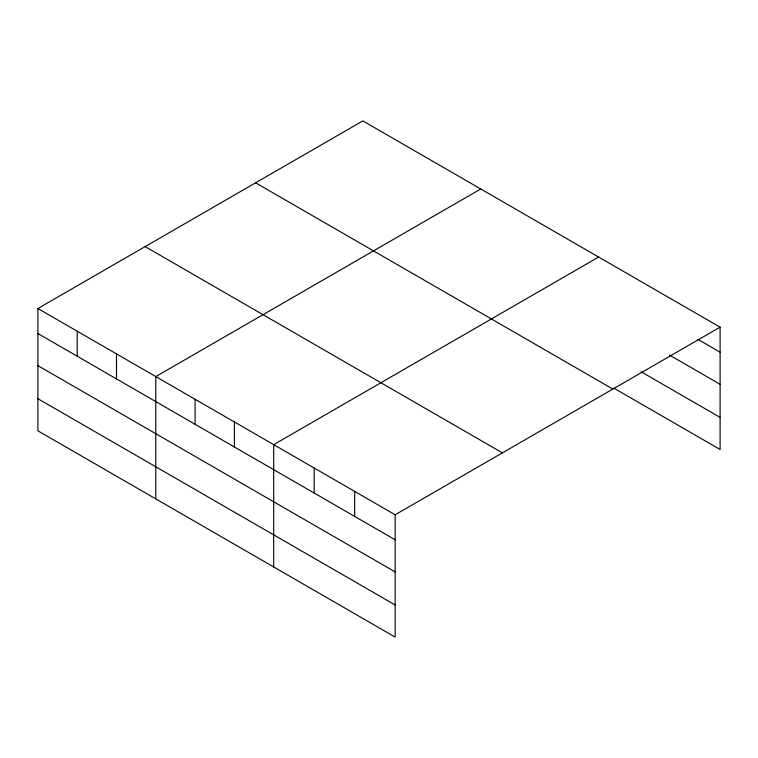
<?xml version="1.0" encoding="UTF-8"?>
<svg xmlns="http://www.w3.org/2000/svg" width="758" height="758" viewBox="0 0 758 758"><rect width="100%" height="100%" fill="white"/><g stroke="black" fill="none" stroke-linecap="round" stroke-linejoin="round"><path stroke-width="1.14" d="M37.9 308.515L395.155 514.777L395.155 637.09L37.9 430.828L37.9 308.515L362.845 120.91L720.1 327.172L720.1 449.485L613.819 388.115M480.743 188.979L155.797 376.584L155.797 498.887M598.63 257.047L273.685 444.652L273.685 566.956M395.155 514.777L720.1 327.172M697.834 339.328L720.1 352.186M669.485 355.076L720.1 384.297M641.145 371.79L720.1 417.374M255.617 182.82L612.871 389.081M145.129 246.606L502.383 452.867M37.9 333.529L395.155 539.791M37.9 365.64L395.155 571.902M37.9 398.717L395.155 604.979M354.668 491.402L354.668 516.416M314.182 468.027L314.182 493.041M234.393 421.96L234.393 446.974M195.09 399.276L195.09 424.281M116.495 353.891L116.495 378.905M77.202 331.208L77.202 356.222"/></g></svg>
